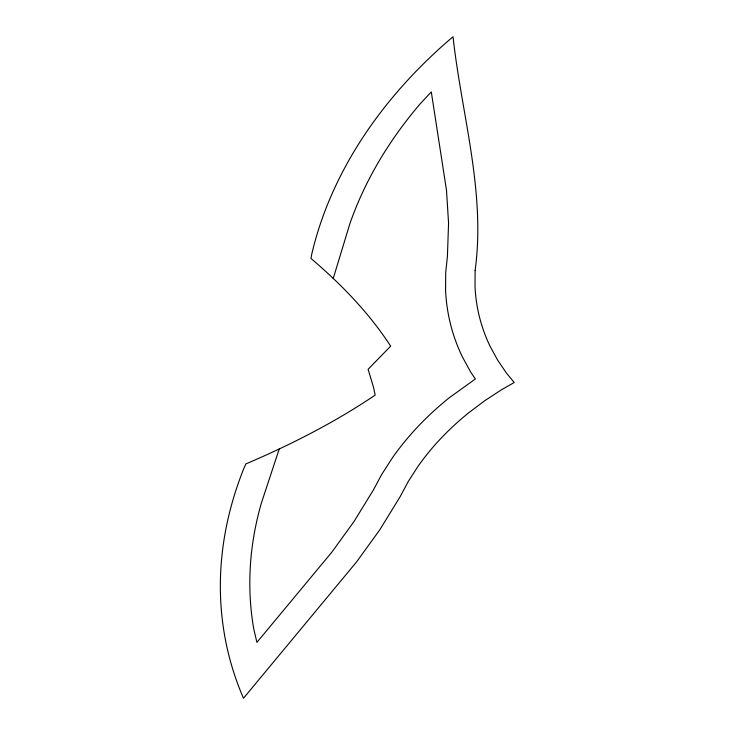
<?xml version="1.0" encoding="UTF-8"?>
<svg xmlns="http://www.w3.org/2000/svg" width="735" height="735" viewBox="0 0 735 735"><rect width="100%" height="100%" fill="white"/><g stroke="black" fill="none" stroke-linecap="round" stroke-linejoin="round"><path stroke-width="1.1" d="M279.236 448.956L261.366 503.108A464.704 349.116 -13.9 0 0 253.75 628.949L256.919 642.372L331.88 552.104L354.004 521.538L373.454 489.868L381.75 474.378L392.389 457.841A299.264 224.827 -13.9 0 1 449.232 397.782L475.37 378.984L470.63 372.011L462.269 356.64A299.264 224.827 -13.9 0 1 445.575 289.939L445.704 272.455L447.422 256.368L448.561 223.045L446.494 190.291L431.289 91.884L420.034 104.002A464.704 349.116 -13.9 0 0 349.722 224.175L333.24 278.455M475.132 270.397L475.012 286.135A269.423 202.41 -13.9 0 0 490.043 346.185L497.577 360.021L506.534 373.224L514.215 382.494L501.261 389.899L484.659 400.786L469.031 412.537A269.423 202.41 -13.9 0 0 417.847 466.596L408.265 481.489L400.097 496.759L379.774 529.843L356.521 561.981L243.487 698.25A494.545 371.533 -13.9 0 1 244.195 467.57L245.913 463.868L246.859 463.509C291.455 444.399 334.93 422.285 375.172 395.099L373.49 387.17L368.097 369.292L390.671 346.167C369.209 313.11 341.536 284.519 311.631 259.023L310.96 258.518L311.622 254.723A494.545 371.533 -13.9 0 1 453.026 36.75C461.516 114.293 485.826 191.771 475.132 270.397"/></g></svg>
